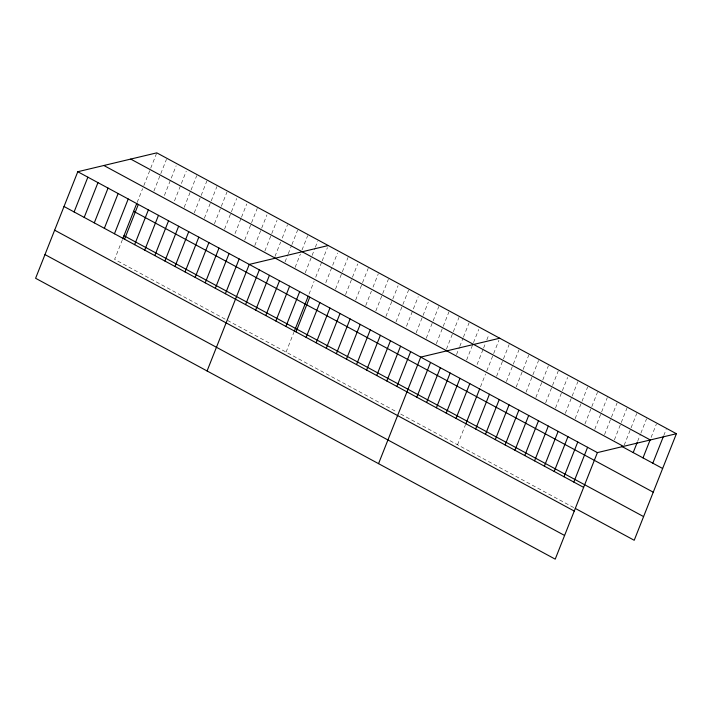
<?xml version="1.0" encoding="UTF-8"?>
<svg xmlns="http://www.w3.org/2000/svg" width="712" height="712" viewBox="0 0 712 712"><rect width="100%" height="100%" fill="white"/><g stroke="black" fill="none" stroke-linecap="round" stroke-linejoin="round"><path stroke-width="0.53" stroke-dasharray="3.56 2.67" d="M122.42 239.659L114.605 259.39L397.029 412.061M137.158 202.422L142.631 188.6M143.833 185.574L150.312 169.207M150.713 168.183L156.782 152.849M153.917 191.021L160.396 174.662M160.796 173.639L166.466 159.319M164.41 195.453L176.149 165.798M174.493 200.909L186.233 171.254M184.177 207.379L190.656 191.021M191.056 189.997L196.726 175.677M194.26 212.835L200.74 196.468M201.149 195.453L206.818 181.133M204.353 218.29L210.832 201.923M211.233 200.9L216.902 186.58M214.437 223.737L220.916 207.379M221.316 206.355L226.986 192.035M224.52 229.193L231 212.826M231.409 211.802L236.669 198.515M235.013 233.625L241.083 218.281M241.493 217.258L246.752 203.961M244.697 240.095L257.246 208.394M254.78 245.551L261.26 229.184M261.669 228.16L266.929 214.873M264.873 250.998L271.343 234.64M271.753 233.616L277.012 220.32M274.957 256.453L280.626 242.133M282.246 238.048L287.506 224.752M285.04 261.909L287.879 254.745M288.28 253.721L291.519 245.542M291.929 244.519L297.598 230.198M295.133 267.356L300.393 254.059M302.013 249.974L307.682 235.654M305.217 272.812L311.696 256.445M312.096 255.421L314.935 248.266M315.336 247.242L317.766 241.11M286.073 352.084L293.887 332.344M309.026 294.127L314.099 281.293M315.71 277.244L321.78 261.9M322.189 260.877L327.449 247.58M325.793 282.691L337.533 253.036M335.477 289.17L341.956 272.803M342.356 271.779L348.026 257.468M345.56 294.617L352.04 278.258M352.449 277.235L357.709 263.938M355.653 300.072L362.123 283.705M362.533 282.691L368.202 268.371M365.737 305.528L371.406 291.208M373.026 287.114L378.286 273.817M375.82 310.975L382.3 294.617M382.709 293.593L388.369 279.273M385.913 316.431L392.383 300.063M392.793 299.04L398.053 285.752M395.997 321.877L408.546 290.176M406.49 326.31L418.229 296.655M416.164 332.789L428.312 302.111M426.257 338.236L432.736 321.877M433.136 320.854L438.806 306.534M436.34 343.691L442.82 327.324M443.229 326.31L448.889 311.99M446.424 349.147L452.903 332.78M453.313 331.756L458.982 317.436M456.517 354.594L459.347 347.438M459.756 346.415L462.996 338.236M463.396 337.212L469.066 322.892M466.6 360.05L473.079 343.682M473.489 342.659L478.749 329.371M477.093 364.482L483.163 349.138M483.573 348.115L485.192 344.021M486.812 339.935L488.832 334.818M457.549 444.778L465.363 425.037M480.493 386.812L485.575 373.987M486.777 370.952L493.256 354.594M493.656 353.57L498.925 340.274M496.593 376.256L503.064 359.898M503.473 358.875L509.142 344.555M506.401 381.561L512.88 365.203M513.29 364.179L518.959 349.859M516.218 386.865L522.697 370.507M523.106 369.483L528.776 355.163M526.034 392.178L532.514 375.811M532.914 374.788L538.583 360.468M535.851 397.483L542.33 381.116M542.731 380.092L548.4 365.781M545.668 402.787L552.138 386.42M552.548 385.397L558.217 371.085M555.476 408.092L561.955 391.725M562.364 390.71L567.624 377.413M565.292 413.396L571.772 397.038M572.181 396.014L577.85 381.694M575.109 418.7L581.588 402.342M581.989 401.319L587.658 386.999M584.926 424.005L591.405 407.647M591.806 406.623L597.475 392.303M594.743 429.309L601.213 412.951M601.622 411.928L607.292 397.608M604.55 434.623L611.029 418.255M611.439 417.232L617.108 402.912M614.367 439.927L620.846 423.56M621.256 422.536L626.925 408.225M624.184 445.231L630.663 428.864M631.063 427.841L636.733 413.53M637.641 441.333L640.48 434.169M640.88 433.154L646.549 418.834M651.097 437.435L656.366 424.138M663.753 435.584L666.183 429.443M400.696 414.046L574.433 507.959"/><path stroke-width="1.07" d="M676.4 433.724L156.782 152.849L77.786 171.725L35.6 278.276L555.218 559.151L597.395 452.61L676.4 433.724L634.214 540.274L575.323 508.439M74.101 211.945L87.87 177.181M84.194 217.4L97.962 182.628M94.278 222.856L108.046 188.084M104.361 228.303L118.13 193.539M114.454 233.758L128.222 198.986M122.811 238.671L136.766 203.41M124.538 239.214L138.306 204.442M134.621 244.661L148.39 209.889M144.714 250.117L158.482 215.344M154.798 255.563L168.566 220.8M164.881 261.019L178.65 226.247M174.974 266.475L188.742 231.703M185.058 271.922L198.826 237.158M195.141 277.377L208.91 242.605M205.234 282.833L218.993 248.061M215.318 288.28L229.086 253.508M225.401 293.736L239.17 258.963M207.076 370.961L249.253 264.419L328.259 245.533M245.578 304.638L259.346 269.866M255.661 310.094L269.43 275.322M265.754 315.541L279.513 280.777M275.838 320.996L289.606 286.224M285.921 326.452L299.69 291.68M294.279 331.356L308.243 296.103M296.014 331.899L309.773 297.127M306.098 337.355L319.866 302.582M316.181 342.801L329.95 308.038M326.274 348.257L340.033 313.485M336.358 353.713L350.126 318.94M346.441 359.16L360.21 324.396M356.534 364.615L370.293 329.843M366.618 370.071L380.386 335.299M376.701 375.518L390.47 340.745M386.794 380.973L400.553 346.201M396.878 386.42L410.646 351.657M378.544 463.654L420.73 357.104L499.735 338.227M416.778 397.18L430.546 362.408M426.595 402.485L440.363 367.721M436.412 407.789L450.171 373.026M446.219 413.102L459.988 378.33M456.036 418.407L469.804 383.635M465.755 424.049L479.71 388.788M475.669 429.016L489.438 394.243M485.486 434.32L499.246 399.548M495.294 439.624L509.062 404.852M505.111 444.929L518.879 410.165M514.927 450.233L528.696 415.47M524.744 455.547L538.512 420.774M534.561 460.851L548.32 426.079M544.369 466.155L558.137 431.383M554.185 471.46L567.953 436.687M564.002 476.764L577.77 441.992M573.819 482.068L587.587 447.296M633.191 452.583L637.24 442.357M643.007 457.887L650.287 439.482M652.815 463.192L663.344 436.598M130.714 159.079L650.332 439.954M103.854 165.495L623.472 446.38M621.585 446.308L662.632 468.496M77.786 171.725L597.395 452.61M133.642 211.304L653.251 492.188M123.977 235.708L643.595 516.592M64.018 206.498L583.635 487.373M54.637 230.181L574.255 511.065M44.981 254.585L564.589 535.468"/></g></svg>
